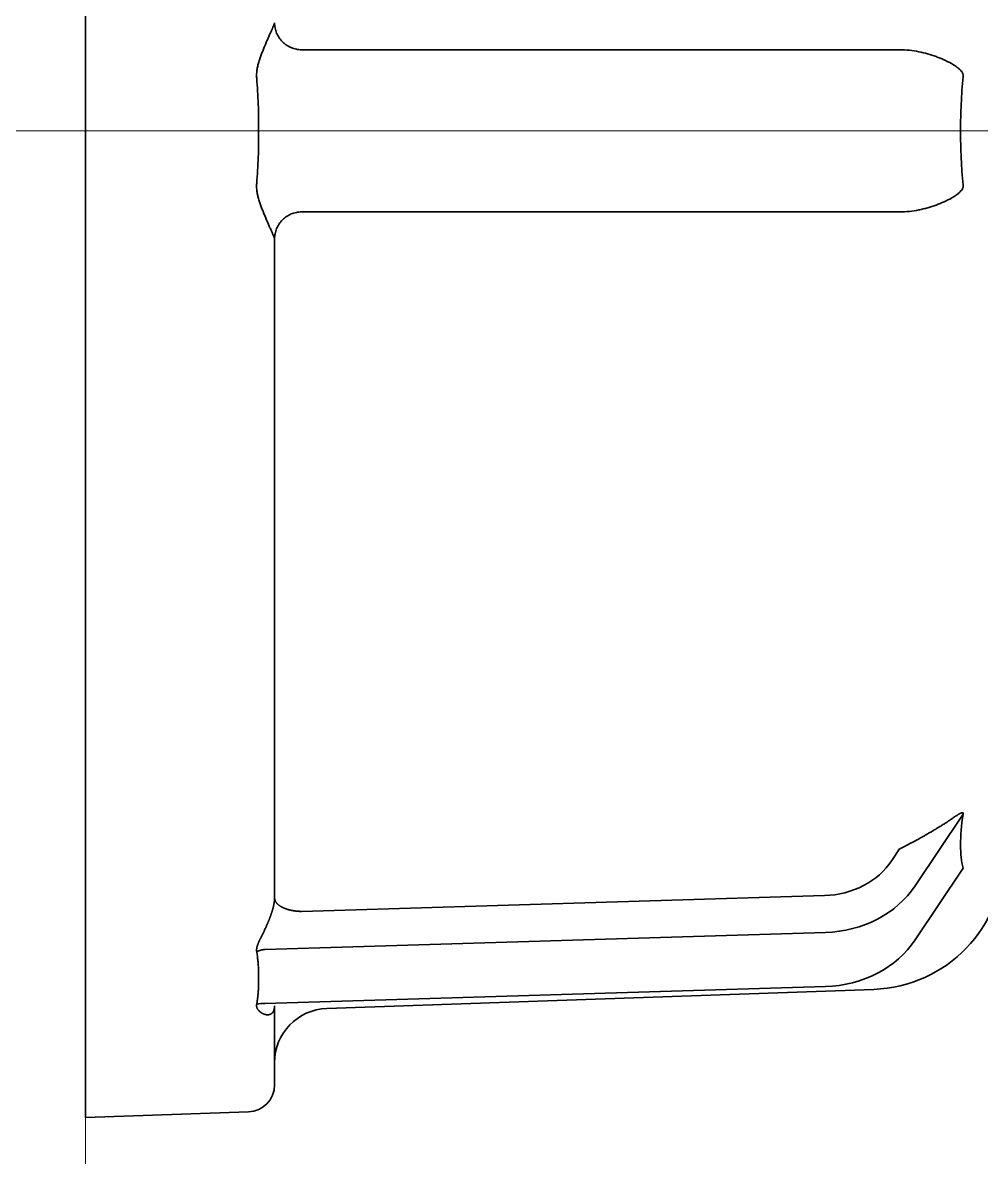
# Model space of a CAD drawing. Extents: x 5987 to 10491, y -672 to 3708.
# Drawn here: x 9462.89 to 9480.63, y 1330.84 to 1351.83 of the extents above; entities that cross this region are included whole.
import ezdxf

# ---------------------------------------------------------------- set-up
doc = ezdxf.new("R2010")
doc.units = 0
doc.header["$LTSCALE"] = 5
doc.layers.get('0').update_dxf_attribs({"linetype": 'CONTINUOUS', "lineweight": 0})
doc.layers.add('1', color=7, linetype='CONTINUOUS', true_color=0xffffff)

msp = doc.modelspace()

# ---------------------------------------------------------------- linework, layer by layer
at = {"color": 4}
for p, q in [((9464.053, 1399.826), (9464.053, 1299.826)), ((9414.053, 1349.826), (9521.553, 1349.826))]:
    msp.add_line(p, q, dxfattribs=at)
at = {"layer": '1', "color": 7, "linetype": 'Continuous', "lineweight": 35}
for p, q in [((9464.053, 1331.576), (9464.053, 1368.076)), ((9468.053, 1351.326), (9477.728, 1351.326)), ((9477.728, 1351.326), (9478.975, 1351.326)), ((9478.975, 1351.326), (9479.041, 1351.326)), ((9479.116, 1351.326), (9479.041, 1351.326)), ((9477.728, 1348.326), (9468.053, 1348.326)), ((9478.975, 1348.326), (9477.728, 1348.326)), ((9478.975, 1348.326), (9479.041, 1348.326)), ((9479.041, 1348.326), (9479.116, 1348.326)), ((9467.553, 1347.826), (9467.553, 1335.644)), ((9479.408, 1335.865), (9480.291, 1337.191)), ((9478.975, 1336.332), (9479.116, 1336.544)), ((9480.291, 1336.191), (9479.408, 1334.865)), ((9468.053, 1335.39), (9477.728, 1335.683)), ((9477.745, 1335), (9467.375, 1334.687)), ((9467.375, 1333.687), (9477.745, 1334)), ((9468.518, 1333.595), (9478.641, 1333.948)), ((9467.553, 1332.181), (9467.553, 1333.644)), ((9464.053, 1331.576), (9467.071, 1331.681))]:
    msp.add_line(p, q, dxfattribs=at)
for centre, radius, start, end in [((9478.553, 1336.447), 2.5, 272, 0), ((9468.553, 1332.595), 1, 92, 180), ((9467.053, 1332.181), 0.5, 272, 0)]:
    msp.add_arc(centre, radius, start, end, dxfattribs=at)
for centre, major_axis, ratio, start_param, end_param in [((9482.995, 1340.747), (2.46, 4.919), 0.25, 2.495107, 2.860783), ((9477.676, 1336.981), (1.5, 0), 0.866025, -1.53589, -0.523599), ((9477.676, 1336.731), (2, 0), 0.866025, -1.53589, -0.523599), ((9477.676, 1335.731), (2, 0), 0.866025, -1.53589, -0.523599)]:
    msp.add_ellipse(centre, major_axis=major_axis, ratio=ratio, start_param=start_param, end_param=end_param, dxfattribs=at)
for points, knots in [([(9467.223, 1350.801), (9467.221, 1350.828), (9467.22, 1350.855), (9467.222, 1350.909), (9467.225, 1350.936), (9467.233, 1350.989), (9467.239, 1351.015), (9467.252, 1351.067), (9467.259, 1351.093), (9467.275, 1351.143), (9467.283, 1351.168), (9467.301, 1351.218), (9467.31, 1351.242), (9467.338, 1351.314), (9467.357, 1351.361), (9467.386, 1351.431), (9467.396, 1351.454), (9467.415, 1351.498), (9467.425, 1351.52), (9467.444, 1351.563), (9467.453, 1351.585), (9467.466, 1351.615), (9467.471, 1351.626), (9467.48, 1351.646), (9467.484, 1351.656), (9467.497, 1351.685), (9467.505, 1351.703), (9467.52, 1351.738), (9467.526, 1351.754), (9467.536, 1351.776), (9467.538, 1351.783), (9467.543, 1351.796), (9467.546, 1351.801), (9467.549, 1351.811), (9467.551, 1351.815), (9467.553, 1351.822), (9467.553, 1351.825), (9467.553, 1351.826)], [0, 0, 0, 0, 0.0625, 0.0625, 0.125, 0.125, 0.1875, 0.1875, 0.25, 0.25, 0.3125, 0.3125, 0.375, 0.375, 0.5, 0.5, 0.5625, 0.5625, 0.625, 0.625, 0.6875, 0.6875, 0.71875, 0.71875, 0.75, 0.75, 0.8125, 0.8125, 0.875, 0.875, 0.90625, 0.90625, 0.9375, 0.9375, 0.96875, 0.96875, 1, 1, 1, 1]), ([(9467.7, 1351.473), (9467.677, 1351.496), (9467.656, 1351.521), (9467.619, 1351.576), (9467.604, 1351.605), (9467.579, 1351.665), (9467.569, 1351.696), (9467.556, 1351.761), (9467.553, 1351.793), (9467.553, 1351.826)], [0, 0, 0, 0, 0.25, 0.25, 0.5, 0.5, 0.75, 0.75, 1, 1, 1, 1]), ([(9468.053, 1351.326), (9468.021, 1351.326), (9467.988, 1351.329), (9467.924, 1351.342), (9467.892, 1351.352), (9467.832, 1351.377), (9467.803, 1351.392), (9467.748, 1351.429), (9467.723, 1351.449), (9467.7, 1351.473)], [0, 0, 0, 0, 0.25, 0.25, 0.5, 0.5, 0.75, 0.75, 1, 1, 1, 1]), ([(9480.291, 1350.826), (9480.292, 1350.83), (9480.293, 1350.835), (9480.293, 1350.844), (9480.293, 1350.848), (9480.293, 1350.857), (9480.292, 1350.862), (9480.29, 1350.871), (9480.289, 1350.875), (9480.285, 1350.887), (9480.282, 1350.895), (9480.274, 1350.909), (9480.27, 1350.915), (9480.262, 1350.927), (9480.257, 1350.933), (9480.248, 1350.944), (9480.244, 1350.949), (9480.229, 1350.964), (9480.219, 1350.973), (9480.189, 1350.999), (9480.167, 1351.014), (9480.124, 1351.043), (9480.102, 1351.056), (9480.035, 1351.094), (9479.988, 1351.117), (9479.917, 1351.15), (9479.892, 1351.16), (9479.843, 1351.18), (9479.818, 1351.189), (9479.742, 1351.217), (9479.69, 1351.234), (9479.583, 1351.264), (9479.528, 1351.277), (9479.415, 1351.3), (9479.357, 1351.309), (9479.239, 1351.322), (9479.178, 1351.326), (9479.116, 1351.326)], [0, 0, 0, 0, 0.007813, 0.007813, 0.015625, 0.015625, 0.023438, 0.023438, 0.03125, 0.03125, 0.046875, 0.046875, 0.0625, 0.0625, 0.078125, 0.078125, 0.09375, 0.09375, 0.125, 0.125, 0.1875, 0.1875, 0.25, 0.25, 0.375, 0.375, 0.4375, 0.4375, 0.5, 0.5, 0.625, 0.625, 0.75, 0.75, 0.875, 0.875, 1, 1, 1, 1]), ([(9467.223, 1348.851), (9467.23, 1348.932), (9467.235, 1349.014), (9467.244, 1349.176), (9467.248, 1349.257), (9467.257, 1349.501), (9467.259, 1349.663), (9467.259, 1349.989), (9467.257, 1350.151), (9467.248, 1350.395), (9467.244, 1350.476), (9467.235, 1350.639), (9467.23, 1350.72), (9467.223, 1350.801)], [0, 0, 0, 0, 0.125, 0.125, 0.25, 0.25, 0.5, 0.5, 0.75, 0.75, 0.875, 0.875, 1, 1, 1, 1]), ([(9480.291, 1348.826), (9480.283, 1348.909), (9480.277, 1348.992), (9480.268, 1349.118), (9480.265, 1349.159), (9480.261, 1349.243), (9480.258, 1349.285), (9480.249, 1349.494), (9480.245, 1349.661), (9480.245, 1349.995), (9480.249, 1350.161), (9480.264, 1350.494), (9480.276, 1350.66), (9480.291, 1350.826)], [0, 0, 0, 0, 0.125, 0.125, 0.1875, 0.1875, 0.25, 0.25, 0.5, 0.5, 0.75, 0.75, 1, 1, 1, 1]), ([(9467.553, 1347.826), (9467.553, 1347.828), (9467.553, 1347.83), (9467.551, 1347.837), (9467.549, 1347.841), (9467.546, 1347.851), (9467.543, 1347.857), (9467.538, 1347.869), (9467.536, 1347.876), (9467.526, 1347.898), (9467.52, 1347.914), (9467.508, 1347.941), (9467.504, 1347.95), (9467.496, 1347.968), (9467.492, 1347.978), (9467.479, 1348.007), (9467.471, 1348.027), (9467.453, 1348.068), (9467.443, 1348.089), (9467.425, 1348.132), (9467.415, 1348.154), (9467.396, 1348.199), (9467.386, 1348.222), (9467.357, 1348.291), (9467.338, 1348.338), (9467.301, 1348.434), (9467.283, 1348.483), (9467.259, 1348.559), (9467.252, 1348.585), (9467.239, 1348.637), (9467.233, 1348.663), (9467.225, 1348.716), (9467.222, 1348.743), (9467.22, 1348.797), (9467.221, 1348.824), (9467.223, 1348.851)], [0, 0, 0, 0, 0.03125, 0.03125, 0.0625, 0.0625, 0.09375, 0.09375, 0.125, 0.125, 0.1875, 0.1875, 0.21875, 0.21875, 0.25, 0.25, 0.3125, 0.3125, 0.375, 0.375, 0.4375, 0.4375, 0.5, 0.5, 0.625, 0.625, 0.75, 0.75, 0.8125, 0.8125, 0.875, 0.875, 0.9375, 0.9375, 1, 1, 1, 1]), ([(9479.116, 1348.326), (9479.178, 1348.326), (9479.239, 1348.33), (9479.358, 1348.343), (9479.415, 1348.352), (9479.5, 1348.369), (9479.528, 1348.375), (9479.583, 1348.389), (9479.61, 1348.396), (9479.69, 1348.419), (9479.742, 1348.436), (9479.844, 1348.472), (9479.893, 1348.492), (9479.988, 1348.535), (9480.035, 1348.558), (9480.102, 1348.596), (9480.124, 1348.609), (9480.168, 1348.638), (9480.189, 1348.653), (9480.219, 1348.679), (9480.229, 1348.688), (9480.248, 1348.708), (9480.258, 1348.719), (9480.27, 1348.737), (9480.275, 1348.744), (9480.282, 1348.758), (9480.285, 1348.765), (9480.289, 1348.778), (9480.29, 1348.782), (9480.292, 1348.791), (9480.293, 1348.795), (9480.293, 1348.804), (9480.293, 1348.809), (9480.293, 1348.818), (9480.292, 1348.822), (9480.291, 1348.826)], [0, 0, 0, 0, 0.125, 0.125, 0.25, 0.25, 0.3125, 0.3125, 0.375, 0.375, 0.5, 0.5, 0.625, 0.625, 0.75, 0.75, 0.8125, 0.8125, 0.875, 0.875, 0.90625, 0.90625, 0.9375, 0.9375, 0.953125, 0.953125, 0.96875, 0.96875, 0.976562, 0.976562, 0.984375, 0.984375, 0.992188, 0.992188, 1, 1, 1, 1]), ([(9467.7, 1348.18), (9467.723, 1348.203), (9467.748, 1348.224), (9467.803, 1348.26), (9467.832, 1348.276), (9467.892, 1348.301), (9467.924, 1348.31), (9467.988, 1348.323), (9468.021, 1348.326), (9468.053, 1348.326)], [0, 0, 0, 0, 0.25, 0.25, 0.5, 0.5, 0.75, 0.75, 1, 1, 1, 1]), ([(9467.553, 1347.826), (9467.553, 1347.859), (9467.556, 1347.892), (9467.569, 1347.956), (9467.579, 1347.987), (9467.604, 1348.048), (9467.619, 1348.077), (9467.656, 1348.131), (9467.677, 1348.157), (9467.7, 1348.18)], [0, 0, 0, 0, 0.25, 0.25, 0.5, 0.5, 0.75, 0.75, 1, 1, 1, 1]), ([(9480.291, 1337.191), (9480.292, 1337.193), (9480.293, 1337.196), (9480.293, 1337.201), (9480.293, 1337.205), (9480.292, 1337.209), (9480.29, 1337.211), (9480.288, 1337.213), (9480.285, 1337.215), (9480.282, 1337.216), (9480.278, 1337.216), (9480.273, 1337.215), (9480.267, 1337.214), (9480.261, 1337.212), (9480.254, 1337.209), (9480.247, 1337.206), (9480.238, 1337.202), (9480.229, 1337.197), (9480.22, 1337.192), (9480.209, 1337.186), (9480.198, 1337.179), (9480.186, 1337.172), (9480.173, 1337.164), (9480.16, 1337.156), (9480.146, 1337.147), (9480.131, 1337.137), (9480.116, 1337.127), (9480.1, 1337.115), (9480.08, 1337.102), (9480.053, 1337.084), (9480.02, 1337.061), (9479.98, 1337.034), (9479.932, 1337.003), (9479.876, 1336.968), (9479.826, 1336.937), (9479.787, 1336.913), (9479.759, 1336.896), (9479.732, 1336.88), (9479.706, 1336.864), (9479.679, 1336.849), (9479.653, 1336.834), (9479.627, 1336.819), (9479.601, 1336.804), (9479.576, 1336.79), (9479.551, 1336.776), (9479.526, 1336.762), (9479.502, 1336.748), (9479.478, 1336.735), (9479.454, 1336.722), (9479.431, 1336.709), (9479.408, 1336.697), (9479.385, 1336.685), (9479.363, 1336.673), (9479.341, 1336.661), (9479.32, 1336.65), (9479.299, 1336.639), (9479.279, 1336.628), (9479.259, 1336.617), (9479.24, 1336.607), (9479.221, 1336.597), (9479.202, 1336.588), (9479.184, 1336.578), (9479.166, 1336.569), (9479.149, 1336.56), (9479.132, 1336.552), (9479.121, 1336.546), (9479.116, 1336.544)], [0, 0, 0, 0, 0.004544, 0.009028, 0.013541, 0.018167, 0.022988, 0.028072, 0.033482, 0.039266, 0.045466, 0.052116, 0.059242, 0.066866, 0.075007, 0.083678, 0.092894, 0.102662, 0.112993, 0.123892, 0.135367, 0.147423, 0.160064, 0.173293, 0.187116, 0.201533, 0.216549, 0.229363, 0.248013, 0.272499, 0.302822, 0.338982, 0.38098, 0.428814, 0.482486, 0.504966, 0.527059, 0.548765, 0.570084, 0.591016, 0.611561, 0.63172, 0.651492, 0.670877, 0.689877, 0.70849, 0.726718, 0.744559, 0.762015, 0.779086, 0.795771, 0.812071, 0.827986, 0.843517, 0.858663, 0.873425, 0.887803, 0.901798, 0.91541, 0.928639, 0.941485, 0.95395, 0.966033, 0.977736, 0.989058, 1, 1, 1, 1]), ([(9467.413, 1335.144), (9467.415, 1335.149), (9467.42, 1335.159), (9467.426, 1335.174), (9467.433, 1335.189), (9467.439, 1335.205), (9467.445, 1335.22), (9467.451, 1335.234), (9467.457, 1335.249), (9467.463, 1335.264), (9467.468, 1335.278), (9467.474, 1335.292), (9467.479, 1335.307), (9467.484, 1335.321), (9467.489, 1335.335), (9467.493, 1335.348), (9467.498, 1335.362), (9467.502, 1335.375), (9467.506, 1335.389), (9467.51, 1335.402), (9467.514, 1335.415), (9467.518, 1335.428), (9467.521, 1335.44), (9467.525, 1335.453), (9467.528, 1335.465), (9467.531, 1335.477), (9467.533, 1335.489), (9467.536, 1335.501), (9467.538, 1335.512), (9467.541, 1335.524), (9467.543, 1335.535), (9467.545, 1335.546), (9467.546, 1335.556), (9467.548, 1335.567), (9467.549, 1335.577), (9467.55, 1335.587), (9467.551, 1335.597), (9467.552, 1335.607), (9467.553, 1335.616), (9467.553, 1335.626), (9467.553, 1335.635), (9467.553, 1335.641), (9467.553, 1335.644)], [0, 0, 0, 0, 0.035073, 0.069552, 0.103441, 0.136743, 0.169461, 0.201601, 0.233165, 0.264159, 0.294588, 0.324455, 0.353767, 0.382529, 0.410747, 0.438426, 0.465574, 0.492197, 0.518301, 0.543896, 0.568988, 0.593586, 0.6177, 0.641338, 0.66451, 0.687227, 0.7095, 0.731341, 0.752762, 0.773776, 0.794397, 0.81464, 0.834519, 0.854051, 0.873253, 0.892142, 0.910736, 0.929056, 0.947121, 0.964952, 0.982571, 1, 1, 1, 1]), ([(9467.553, 1335.644), (9467.553, 1335.643), (9467.553, 1335.643), (9467.553, 1335.642), (9467.553, 1335.641), (9467.553, 1335.639), (9467.553, 1335.637), (9467.554, 1335.635), (9467.554, 1335.632), (9467.554, 1335.629), (9467.554, 1335.626), (9467.555, 1335.622), (9467.556, 1335.618), (9467.557, 1335.614), (9467.558, 1335.609), (9467.559, 1335.604), (9467.561, 1335.599), (9467.563, 1335.593), (9467.565, 1335.587), (9467.568, 1335.581), (9467.572, 1335.575), (9467.575, 1335.568), (9467.58, 1335.561), (9467.585, 1335.554), (9467.591, 1335.546), (9467.598, 1335.538), (9467.605, 1335.531), (9467.613, 1335.522), (9467.622, 1335.514), (9467.633, 1335.506), (9467.644, 1335.498), (9467.656, 1335.489), (9467.669, 1335.481), (9467.684, 1335.473), (9467.694, 1335.467), (9467.7, 1335.464)], [0, 0, 0, 0, 0.002611, 0.00694, 0.012997, 0.020783, 0.0303, 0.041547, 0.054527, 0.069238, 0.085681, 0.103857, 0.123764, 0.145404, 0.168776, 0.19388, 0.220716, 0.249285, 0.279587, 0.31162, 0.345386, 0.380884, 0.418115, 0.457078, 0.497773, 0.540201, 0.58436, 0.630253, 0.677877, 0.727234, 0.778323, 0.831144, 0.885697, 0.941982, 1, 1, 1, 1]), ([(9467.7, 1335.464), (9467.702, 1335.463), (9467.708, 1335.46), (9467.716, 1335.456), (9467.725, 1335.453), (9467.733, 1335.449), (9467.742, 1335.446), (9467.75, 1335.442), (9467.759, 1335.439), (9467.768, 1335.436), (9467.776, 1335.433), (9467.784, 1335.43), (9467.793, 1335.428), (9467.801, 1335.425), (9467.81, 1335.423), (9467.818, 1335.421), (9467.826, 1335.418), (9467.834, 1335.416), (9467.842, 1335.414), (9467.85, 1335.413), (9467.858, 1335.411), (9467.866, 1335.409), (9467.873, 1335.408), (9467.881, 1335.406), (9467.888, 1335.405), (9467.895, 1335.404), (9467.902, 1335.403), (9467.909, 1335.402), (9467.916, 1335.401), (9467.923, 1335.4), (9467.929, 1335.399), (9467.936, 1335.398), (9467.942, 1335.397), (9467.948, 1335.397), (9467.954, 1335.396), (9467.96, 1335.395), (9467.965, 1335.395), (9467.971, 1335.394), (9467.976, 1335.394), (9467.981, 1335.393), (9467.986, 1335.393), (9467.991, 1335.393), (9467.995, 1335.393), (9468, 1335.392), (9468.004, 1335.392), (9468.008, 1335.392), (9468.012, 1335.392), (9468.016, 1335.391), (9468.019, 1335.391), (9468.022, 1335.391), (9468.026, 1335.391), (9468.029, 1335.391), (9468.032, 1335.391), (9468.034, 1335.391), (9468.037, 1335.391), (9468.039, 1335.391), (9468.041, 1335.391), (9468.043, 1335.391), (9468.045, 1335.391), (9468.047, 1335.391), (9468.048, 1335.391), (9468.049, 1335.39), (9468.05, 1335.39), (9468.051, 1335.39), (9468.052, 1335.39), (9468.053, 1335.39), (9468.053, 1335.39), (9468.053, 1335.39), (9468.053, 1335.39)], [0, 0, 0, 0, 0.02978, 0.05911, 0.087989, 0.116419, 0.144399, 0.171928, 0.199008, 0.225637, 0.251816, 0.277545, 0.302824, 0.327653, 0.352032, 0.375961, 0.399439, 0.422468, 0.445046, 0.467175, 0.488853, 0.510081, 0.530859, 0.551187, 0.571065, 0.590493, 0.60947, 0.627998, 0.646075, 0.663703, 0.68088, 0.697607, 0.713884, 0.729711, 0.745088, 0.760015, 0.774491, 0.788518, 0.802094, 0.81522, 0.827897, 0.840123, 0.851899, 0.863225, 0.8741, 0.884526, 0.894502, 0.904027, 0.913102, 0.921728, 0.929903, 0.937628, 0.944903, 0.951728, 0.958102, 0.964027, 0.969502, 0.974526, 0.979101, 0.983225, 0.986899, 0.990124, 0.992898, 0.995222, 0.997097, 0.998521, 0.999497, 1, 1, 1, 1]), ([(9467.223, 1334.648), (9467.223, 1334.65), (9467.222, 1334.654), (9467.221, 1334.659), (9467.221, 1334.665), (9467.221, 1334.671), (9467.221, 1334.677), (9467.221, 1334.684), (9467.222, 1334.69), (9467.222, 1334.697), (9467.223, 1334.703), (9467.224, 1334.71), (9467.225, 1334.717), (9467.227, 1334.724), (9467.229, 1334.732), (9467.23, 1334.739), (9467.232, 1334.747), (9467.235, 1334.754), (9467.237, 1334.762), (9467.24, 1334.77), (9467.243, 1334.779), (9467.246, 1334.787), (9467.249, 1334.795), (9467.253, 1334.804), (9467.256, 1334.813), (9467.26, 1334.822), (9467.264, 1334.831), (9467.268, 1334.841), (9467.273, 1334.85), (9467.277, 1334.86), (9467.282, 1334.87), (9467.287, 1334.88), (9467.294, 1334.895), (9467.303, 1334.914), (9467.315, 1334.938), (9467.327, 1334.963), (9467.34, 1334.988), (9467.352, 1335.013), (9467.364, 1335.038), (9467.376, 1335.064), (9467.389, 1335.09), (9467.401, 1335.117), (9467.409, 1335.135), (9467.413, 1335.144)], [0, 0, 0, 0, 0.014414, 0.028974, 0.043684, 0.058551, 0.073581, 0.088779, 0.104152, 0.119704, 0.13544, 0.151365, 0.167484, 0.183801, 0.200322, 0.217049, 0.233988, 0.251142, 0.268514, 0.286109, 0.303929, 0.321979, 0.34026, 0.358778, 0.377533, 0.39653, 0.41577, 0.435257, 0.454992, 0.474978, 0.495218, 0.515714, 0.536467, 0.583885, 0.63104, 0.677944, 0.724604, 0.77103, 0.817232, 0.86322, 0.909004, 0.954594, 1, 1, 1, 1]), ([(9467.223, 1333.673), (9467.224, 1333.681), (9467.227, 1333.695), (9467.23, 1333.718), (9467.234, 1333.741), (9467.237, 1333.764), (9467.24, 1333.787), (9467.242, 1333.811), (9467.245, 1333.835), (9467.247, 1333.86), (9467.249, 1333.885), (9467.251, 1333.91), (9467.253, 1333.935), (9467.255, 1333.961), (9467.256, 1333.987), (9467.257, 1334.013), (9467.258, 1334.04), (9467.259, 1334.067), (9467.259, 1334.095), (9467.259, 1334.123), (9467.259, 1334.157), (9467.259, 1334.199), (9467.258, 1334.247), (9467.257, 1334.294), (9467.255, 1334.341), (9467.252, 1334.387), (9467.249, 1334.432), (9467.245, 1334.477), (9467.24, 1334.521), (9467.235, 1334.564), (9467.23, 1334.606), (9467.225, 1334.634), (9467.223, 1334.648)], [0, 0, 0, 0, 0.023767, 0.047813, 0.072139, 0.096746, 0.121634, 0.146804, 0.172257, 0.197993, 0.224014, 0.25032, 0.276911, 0.303788, 0.330952, 0.358404, 0.386144, 0.414172, 0.44249, 0.471098, 0.499996, 0.549727, 0.598592, 0.646596, 0.693742, 0.740031, 0.785469, 0.830058, 0.873802, 0.916704, 0.958769, 1, 1, 1, 1]), ([(9467.413, 1333.478), (9467.411, 1333.478), (9467.406, 1333.479), (9467.399, 1333.48), (9467.392, 1333.481), (9467.385, 1333.482), (9467.378, 1333.484), (9467.371, 1333.486), (9467.364, 1333.488), (9467.358, 1333.491), (9467.351, 1333.493), (9467.344, 1333.496), (9467.337, 1333.499), (9467.33, 1333.503), (9467.324, 1333.506), (9467.317, 1333.51), (9467.31, 1333.514), (9467.304, 1333.518), (9467.298, 1333.522), (9467.288, 1333.529), (9467.275, 1333.54), (9467.261, 1333.554), (9467.248, 1333.569), (9467.239, 1333.582), (9467.233, 1333.593), (9467.229, 1333.603), (9467.226, 1333.612), (9467.223, 1333.622), (9467.222, 1333.632), (9467.221, 1333.642), (9467.221, 1333.652), (9467.221, 1333.662), (9467.222, 1333.67), (9467.223, 1333.673)], [0, 0, 0, 0, 0.025953, 0.051868, 0.077745, 0.103588, 0.129396, 0.155172, 0.180918, 0.206634, 0.232323, 0.257987, 0.283627, 0.309244, 0.334841, 0.360418, 0.385979, 0.411523, 0.437054, 0.462572, 0.530757, 0.596034, 0.658483, 0.718197, 0.751135, 0.783581, 0.815569, 0.847136, 0.878317, 0.909154, 0.939685, 0.969953, 1, 1, 1, 1]), ([(9467.553, 1333.644), (9467.553, 1333.641), (9467.553, 1333.637), (9467.553, 1333.631), (9467.553, 1333.625), (9467.552, 1333.619), (9467.552, 1333.613), (9467.551, 1333.607), (9467.55, 1333.601), (9467.549, 1333.596), (9467.548, 1333.59), (9467.547, 1333.585), (9467.546, 1333.579), (9467.545, 1333.574), (9467.543, 1333.569), (9467.541, 1333.564), (9467.54, 1333.559), (9467.538, 1333.554), (9467.536, 1333.549), (9467.534, 1333.545), (9467.531, 1333.54), (9467.529, 1333.536), (9467.526, 1333.532), (9467.524, 1333.528), (9467.521, 1333.524), (9467.518, 1333.52), (9467.515, 1333.516), (9467.51, 1333.511), (9467.504, 1333.506), (9467.496, 1333.499), (9467.488, 1333.494), (9467.478, 1333.489), (9467.469, 1333.485), (9467.459, 1333.482), (9467.448, 1333.479), (9467.437, 1333.478), (9467.425, 1333.478), (9467.417, 1333.478), (9467.413, 1333.478)], [0, 0, 0, 0, 0.014379, 0.028904, 0.043589, 0.058446, 0.073488, 0.088728, 0.104176, 0.119845, 0.135744, 0.151885, 0.168277, 0.184931, 0.201854, 0.219056, 0.236545, 0.254329, 0.272417, 0.290814, 0.309528, 0.328566, 0.347934, 0.367637, 0.387683, 0.408076, 0.428821, 0.449923, 0.497367, 0.546389, 0.597035, 0.649344, 0.703354, 0.759099, 0.816609, 0.875912, 0.937034, 1, 1, 1, 1])]:
    msp.add_open_spline(points, degree=3, knots=knots, dxfattribs=at)
for points in [[(9467.223, 1334.648), (9467.247, 1334.658), (9467.297, 1334.674), (9467.349, 1334.684), (9467.375, 1334.687)], [(9467.223, 1333.673), (9467.272, 1333.685), (9467.323, 1333.689), (9467.375, 1333.687)]]:
    msp.add_open_spline(points, degree=3, dxfattribs=at)

doc.saveas('drawing.dxf')
